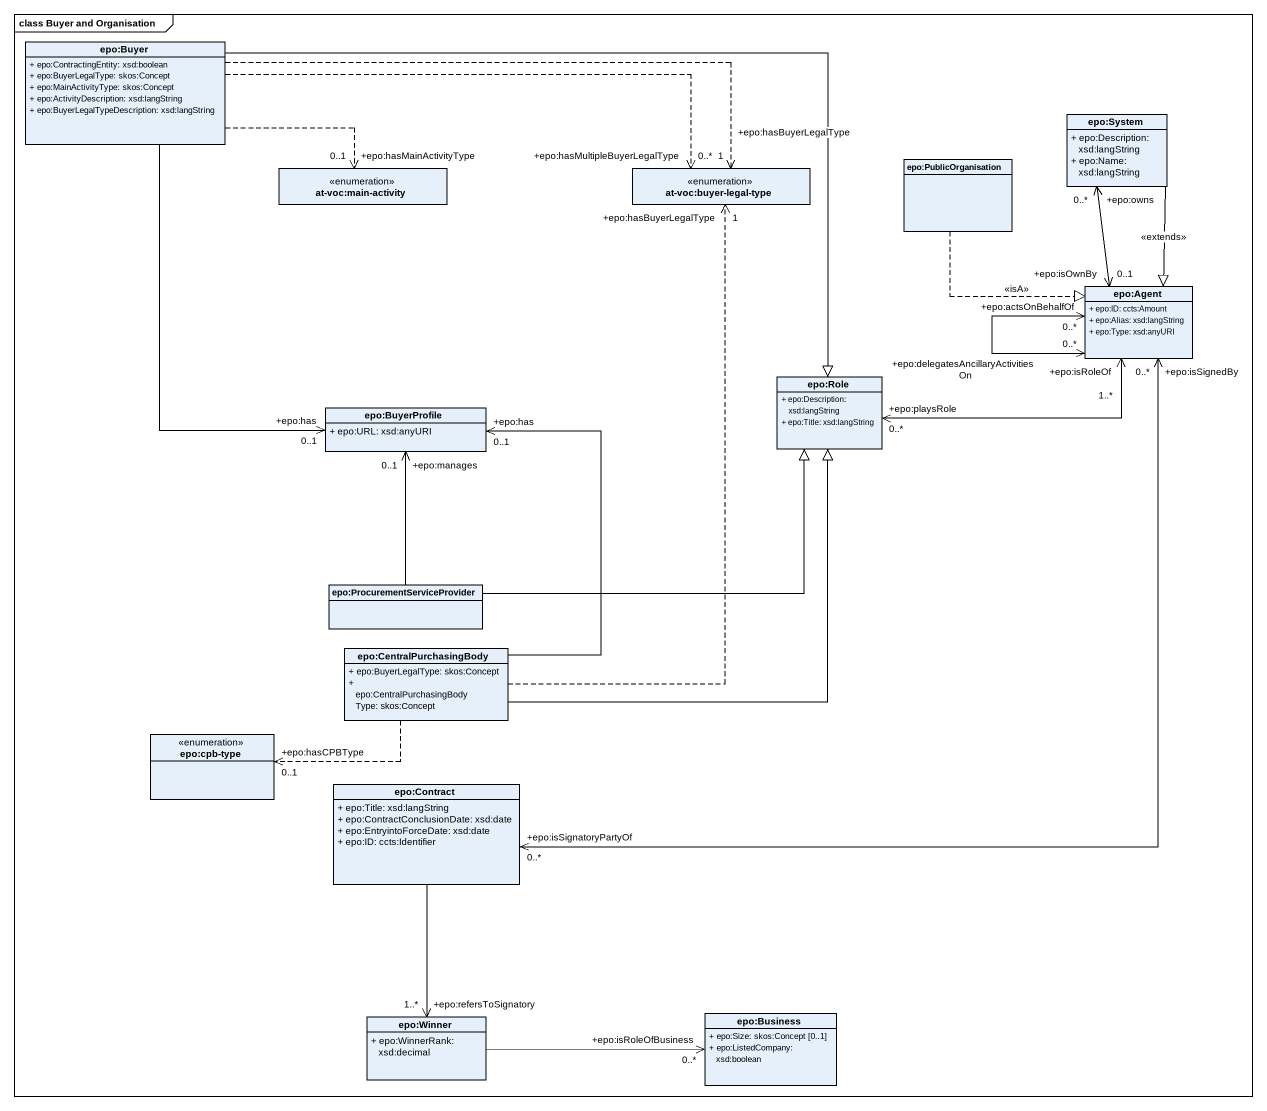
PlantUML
@startuml
mainframe class Buyer and Organisation
hide circle
hide empty members
skinparam classAttributeIconSize 0
class "epo:Buyer" as epo_Buyer {
  + epo:ContractingEntity: xsd:boolean
  + epo:BuyerLegalType: skos:Concept
  + epo:MainActivityType: skos:Concept
  + epo:ActivityDescription: xsd:langString
  + epo:BuyerLegalTypeDescription: xsd:langString
}
class "epo:System" as epo_System {
  + epo:Description: xsd:langString
  + epo:Name: xsd:langString
}
enum "at-voc:main-activity" as at_voc_main_activity
enum "at-voc:buyer-legal-type" as at_voc_buyer_legal_type
class "epo:PublicOrganisation" as epo_PublicOrganisation
class "epo:Agent" as epo_Agent {
  + epo:ID: ccts:Amount
  + epo:Alias: xsd:langString
  + epo:Type: xsd:anyURI
}
class "epo:Role" as epo_Role {
  + epo:Description: xsd:langString
  + epo:Title: xsd:langString
}
class "epo:BuyerProfile" as epo_BuyerProfile {
  + epo:URL: xsd:anyURI
}
class "epo:ProcurementServiceProvider" as epo_ProcurementServiceProvid
class "epo:CentralPurchasingBody" as epo_CentralPurchasingBody {
  + epo:BuyerLegalType: skos:Concept
  + epo:CentralPurchasingBodyType: skos:Concept
}
enum "epo:cpb-type" as epo_cpb_type
class "epo:Contract" as epo_Contract {
  + epo:Title: xsd:langString
  + epo:ContractConclusionDate: xsd:date
  + epo:EntryintoForceDate: xsd:date
  + epo:ID: ccts:Identifier
}
class "epo:Winner" as epo_Winner {
  + epo:WinnerRank: xsd:decimal
}
class "epo:Business" as epo_Business {
  + epo:Size: skos:Concept [0..1]
  + epo:ListedCompany: xsd:boolean
}
epo_Buyer .right.> "+epo:hasMainActivityType\n0..1" at_voc_main_activity
epo_Buyer .right.> "+epo:hasMultipleBuyerLegalType\n0..*" at_voc_buyer_legal_type
epo_Buyer .right.> "+epo:hasBuyerLegalType\n1" at_voc_buyer_legal_type
epo_Buyer -right-|> epo_Role
epo_Buyer --> "+epo:has\n0..1" epo_BuyerProfile
epo_System "+epo:owns\n0..*" <--> "+epo:isOwnBy\n0..1" epo_Agent
epo_System --|> epo_Agent : <<extends>>
epo_PublicOrganisation ..|> epo_Agent : <<isA>>
epo_Agent "+epo:actsOnBehalfOf\n0..*" <--> "+epo:delegatesAncillaryActivitiesOn\n0..*" epo_Agent
epo_Agent "+epo:isRoleOf\n1..*" <-left-> "+epo:playsRole\n0..*" epo_Role
epo_ProcurementServiceProvid -right-|> epo_Role
epo_ProcurementServiceProvid -up-> "+epo:manages\n0..1" epo_BuyerProfile
epo_CentralPurchasingBody .up.> "+epo:hasBuyerLegalType\n1" at_voc_buyer_legal_type
epo_CentralPurchasingBody -up-|> epo_Role
epo_CentralPurchasingBody -up-> "+epo:has\n0..1" epo_BuyerProfile
epo_CentralPurchasingBody .left.> "+epo:hasCPBType\n0..1" epo_cpb_type
epo_Contract "+epo:isSignatoryPartyOf\n0..*" <-up-> "+epo:isSignedBy\n0..*" epo_Agent
epo_Contract --> "+epo:refersToSignatory\n1..*" epo_Winner
epo_Winner -right-> "+epo:isRoleOfBusiness\n0..*" epo_Business
@enduml
